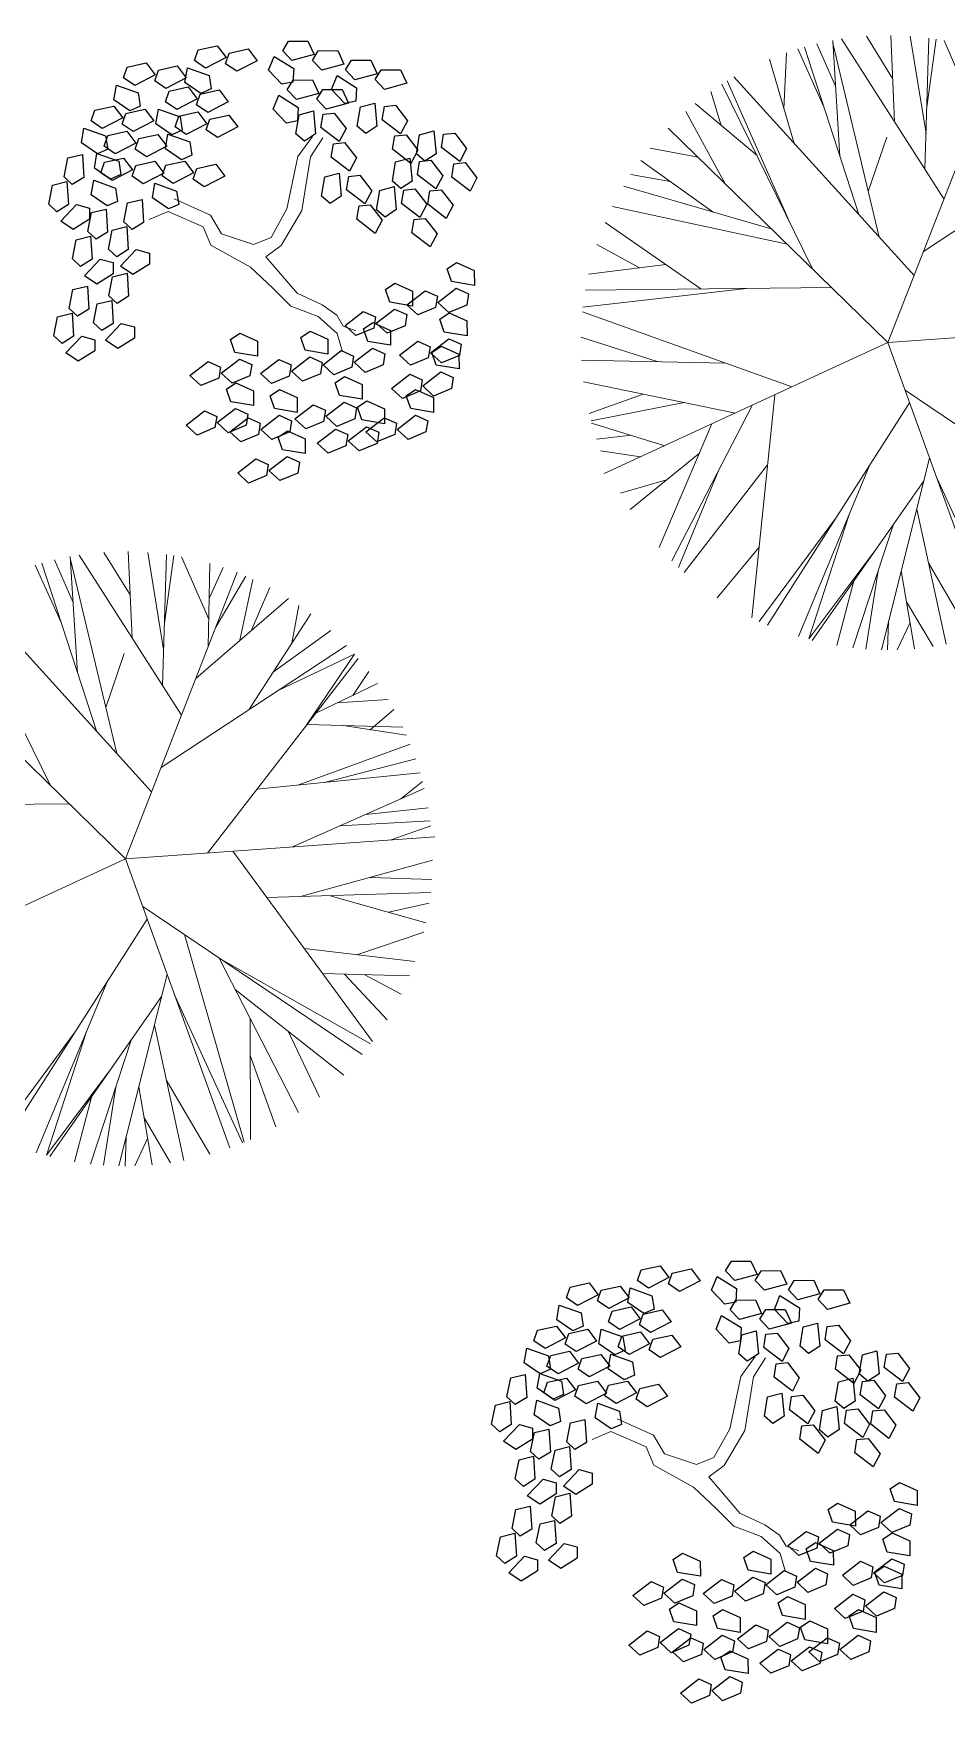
# Model space of a CAD drawing. Header units: millimetres. Extents: x 997 to 4249, y 599 to 1440.
# Drawn here: x 1271.13 to 1282.57, y 940.2 to 961.15 of the extents above; entities that cross this region are included whole.
import ezdxf

# ---------------------------------------------------------------- set-up
doc = ezdxf.new("R2010")
doc.units = ezdxf.units.MM
doc.linetypes.add('Continuo', pattern=[0])
doc.layers.add('cercas existentes', color=18, linetype='Continuous')
doc.layers.add('taludes', color=9, linetype='Continuous')

# ---------------------------------------------------------------- blocks, each defined once
blk = doc.blocks.new('L', base_point=(1.368308775523684, 0.5912675167845717))
at = {"linetype": 'Continuo'}
for p, q in [((1.280916089299289, 0.6500475163375409), (1.31174301821871, 0.6750159968378147)), ((1.31174301821871, 0.6750159968378147), (1.34186187343421, 0.6212700062196056)), ((1.293723648621445, 0.5998346800868539), (1.280916089299289, 0.6500475163375409)), ((1.27527990510628, 0.5667751144922686), (1.306106834025701, 0.5917435949925424)), ((1.322488404633423, 0.5908934065339309), (1.293723648621445, 0.5998346800868539)), ((1.306106834025701, 0.5917435949925424), (1.336225689241201, 0.5379976043743333)), ((1.34186187343421, 0.6212700062196056), (1.322488404633423, 0.5908934065339309)), ((1.288087464428436, 0.5165622782415816), (1.27527990510628, 0.5667751144922686)), ((1.336225689241201, 0.5379976043743333), (1.316852220440414, 0.5076210046886586)), ((1.336982685207903, 0.4891181912847007), (1.355723834733489, 0.547808448240046)), ((1.355723834733489, 0.547808448240046), (1.391149735721709, 0.5543715756204681)), ((1.391149735721709, 0.5543715756204681), (1.404239655361986, 0.5272420425432495)), ((1.316852220440414, 0.5076210046886586), (1.288087464428436, 0.5165622782415816)), ((1.404239655361986, 0.5272420425432495), (1.376269753342036, 0.4836181146925474)), ((1.376269753342036, 0.4836181146925474), (1.336982685207903, 0.4891181912847007))]:
    blk.add_line(p, q, dxfattribs=at)
blk = doc.blocks.new('gtfoods1')
at = {"layer": 'taludes', "lineweight": 5, "extrusion": (-0.01641984845041765, -0.0124598069475162, 0.999787548325991)}
for p, q in [((-642.9865814835302, 297.959914972037, 12.08898227190541), (-643.6683104617371, 300.0591647361964, 12.10394781159123)), ((-643.2772155698858, 299.569057505975, 12.10426295626928), (-643.5106680283172, 300.1001482976228, 12.10704758264851)), ((-643.2230209367199, 298.687983573253, 12.09417266884087), (-643.312441379624, 300.1417444652816, 12.11082151582811)), ((-642.7294293225282, 297.6768748346963, 12.08967819389156), (-643.3102667393014, 300.1063901424654, 12.1104166289489)), ((-641.9190728662384, 298.1567221743612, 12.10896702729315), (-643.2019061249221, 300.1602568735927, 12.11286758353273)), ((-642.5620371456416, 299.6640565316129, 12.11719249381007), (-642.8915900853001, 300.1947732333342, 12.11839416732697)), ((-642.5383185056819, 299.123862741664, 12.1108498927233), (-642.5857480038428, 300.2040726728985, 12.12353300925393)), ((-642.1440106967314, 298.977771689395, 12.1155050896113), (-642.3431369970713, 300.1941323835649, 12.12739361131876)), ((-642.1578454210583, 298.5296382053693, 12.1096930341694), (-642.1072147474163, 300.1696638057876, 12.13096330318869)), ((-642.133852936126, 299.3068011954674, 12.11977242913467), (-642.0164830856495, 300.1563131787129, 12.13228703866627)), ((-641.5783694651448, 299.3579925600686, 12.12953329163565), (-641.9177461685463, 300.1392589001853, 12.13369608988856)), ((-643.797846974107, 298.8528520070263, 12.08678677223954), (-644.1049587525897, 299.9068265050896, 12.09487808093887)), ((-643.9234968865139, 299.2840689566233, 12.09009720286008), (-643.894069663234, 299.9877657323082, 12.09935028540436)), ((-643.4274054386192, 299.3173452779897, 12.09865938490382), (-643.7515941401793, 300.0346008185545, 12.10227388896484)), ((-642.6210617377583, 296.3569269515822, 12.07500816074742), (-641.2204189257545, 299.947967111344, 12.14276456544856)), ((-643.8718303401492, 297.9064851586022, 12.07377766464173), (-644.6371119790249, 299.6340619256348, 12.08273903287859)), ((-642.2934145559095, 297.1969656684994, 12.0908581655538), (-644.5531834718311, 299.6842295839388, 12.08474263125931)), ((-644.710907801536, 299.0774118560303, 12.07458983276464), (-644.8397022234126, 299.5004534539082, 12.07774673521794)), ((-643.5616629366302, 297.2749367236097, 12.07100100474684), (-644.700660763107, 299.594111152639, 12.08119746510328)), ((-644.6601173470888, 298.3470083638031, 12.06632136138338), (-645.1555915841682, 299.2517947638034, 12.06945988005074)), ((-644.2610694470975, 298.6990357580532, 12.07726218508819), (-645.0368683906122, 299.3515896422416, 12.07265340048493)), ((-642.6210617377583, 296.3569269515822, 12.07500816074742), (-645.3745891638571, 299.0443199392655, 12.06327756341932)), ((-642.1753603887282, 297.4996390141794, 12.09656906159737), (-639.8528372053527, 299.0280433790385, 12.15376031422732)), ((-644.9991913295512, 298.6779384576032, 12.06487683592881), (-645.5996772613846, 298.7924221388002, 12.05644160055055)), ((-642.8669002006923, 298.2518853162974, 12.09458650522734), (-642.636051996596, 298.9302078920355, 12.10683136764247)), ((-644.808977138795, 297.9923838713764, 12.05945709523542), (-645.7190715753013, 298.6385849581659, 12.05256355864521)), ((-645.3504717623664, 298.3768653253962, 12.05535552849129), (-645.841983667684, 298.4614655170838, 12.04833758890621)), ((-644.0822742465111, 297.783043933933, 12.06878309273748), (-645.932436277516, 298.3160166532048, 12.04503940489389)), ((-643.882670966831, 297.5882347559184, 12.06963344403008), (-646.0704284283493, 298.0612589368225, 12.03959820686829)), ((-644.9654782653324, 297.0311038263389, 12.04490691549683), (-646.1626725665453, 297.860113513867, 12.03557648461247)), ((-645.7345877113912, 297.2935696911313, 12.03554654000987), (-646.2673529703641, 297.5844057467082, 12.03042128739762)), ((-645.4036599246633, 297.3345272983361, 12.04149191114497), (-646.3714873329275, 297.2147431588669, 12.02410415072415)), ((-644.3587973417564, 297.0373615488656, 12.05494862755557), (-646.4423418172173, 296.8026604247839, 12.017804921081)), ((-643.3291233698997, 297.047982300222, 12.07199167149773), (-646.411389552228, 297.0161897241076, 12.02097435985385)), ((-643.824382956373, 295.8016503917922, 12.04832550111427), (-646.4489509509726, 296.7416654631743, 12.01693622980289)), ((-642.6210617377583, 296.3569269515822, 12.07500816074742), (-638.7463777840608, 296.6318854584297, 12.14207006128282)), ((-645.500752549417, 296.1176027223714, 12.02473145908271), (-646.4675342297032, 296.4269274530559, 12.0127086222852)), ((-642.6210617377583, 296.3569269515822, 12.07500816074742), (-646.1748120544328, 294.717037111918, 11.99620666658475)), ((-642.6210617377583, 296.3569269515822, 12.07500816074742), (-641.3155244304958, 292.737652936851, 12.05134440269)), ((-644.6534250235036, 296.0985800262788, 12.03841033559123), (-646.461945767127, 296.1391817419726, 12.00921438560335)), ((-644.5304901049012, 295.475814911872, 12.03266815513249), (-646.4365119302495, 295.8652565931529, 12.00621831445561)), ((-645.6888932476911, 295.71250185286, 12.01659300938064), (-646.3639941492897, 295.468486516575, 12.00246456959347)), ((-644.0383496501022, 295.7029147545745, 12.04358096540974), (-644.328480369893, 292.9096364115924, 12.00400494593921)), ((-642.4058150300607, 295.760209550609, 12.07110666666667), (-639.6539293775186, 293.9074522777398, 12.09321191045127)), ((-645.1762942127111, 295.6077667212983, 12.02370633979057), (-646.3417781400653, 295.3796702342977, 12.00172256171044)), ((-644.3237162328485, 295.5712314001221, 12.03725319590334), (-645.3300495817484, 293.6257458631196, 11.99648031818518)), ((-642.3490825122071, 295.6029329486439, 12.07007835112589), (-644.1296992398027, 292.8180852556229, 12.00612864387135)), ((-645.4181468087409, 295.0662027899423, 12.01298509694982), (-646.3340393727494, 295.3506844868512, 12.00148842440694)), ((-644.8262983287846, 295.3393132280805, 12.02610885081069), (-645.4889978126162, 293.7931747195869, 11.99595643255481)), ((-645.8372592658275, 295.1963816109051, 12.00772421943888), (-646.2729131880376, 295.1475961880385, 11.9999613415643)), ((-645.7230868058127, 294.9254872147242, 12.00622330320088), (-646.2220516377911, 295.0036985727895, 11.99900334077037)), ((-644.9825821042532, 294.9746888913462, 12.01899803551799), (-645.8515576925599, 294.2684409649669, 11.99592497317938)), ((-644.1294602344904, 294.82573356991, 12.03115279488806), (-645.1728156367167, 293.4782755572596, 11.99722478279888)), ((-642.851220856654, 294.8175989723702, 12.05204437461333), (-643.7400654800706, 292.6761886069178, 12.01075935008594)), ((-642.098686643116, 294.9087733078995, 12.06553975429339), (-642.7026973033173, 292.5104949160416, 12.02573144746903)), ((-645.3961036632927, 294.6386049483219, 12.00801820024382), (-645.9732881855689, 294.4699885533751, 11.99643752997802)), ((-644.740760818295, 294.7649834379802, 12.02035610306792), (-645.2441907844666, 293.5431716319422, 11.99686132864637)), ((-642.1685149801745, 294.6315136187027, 12.06093760337421), (-643.5704850621992, 292.6288072294492, 12.01295393825754)), ((-642.0101995017849, 294.6634649798521, 12.06393586438757), (-641.1545507417841, 292.7998118785767, 12.05476278093583)), ((-643.2635156515214, 294.1727784491081, 12.03723707166826), (-644.2327567173018, 292.8638379206509, 12.00500628632653)), ((-643.1048961968941, 294.2064426686861, 12.04026167142183), (-643.6122552246325, 292.6480847730238, 12.01250817823164)), ((-642.2588314426912, 294.2729040393233, 12.05498515020034), (-641.8899191286885, 292.5795822854091, 12.03994097591494)), ((-642.5509092276766, 294.0852655848116, 12.04784982265689), (-643.0588845155362, 292.5346975767611, 12.02018328913311)), ((-644.2363507794066, 293.7966284149884, 12.01657211934827), (-644.7612434185271, 293.1603457447388, 12.00002198615982)), ((-642.7849571170136, 293.7509294860313, 12.03983932635597), (-643.6122552246325, 292.6480847730238, 12.01250817823164)), ((-652.9811931942129, 292.8528675529112, 12.09865938490382), (-653.3053818971389, 293.5701230907439, 12.10227388896484)), ((-652.5403692404898, 291.4954372496902, 12.08898227190541), (-653.2220982173308, 293.5946870111177, 12.10394781159123)), ((-652.8310033254795, 293.1045797795305, 12.10426295626928), (-653.0644557852768, 293.6356705739099, 12.10704758264851)), ((-652.7768086923136, 292.2235058468082, 12.09417266884087), (-652.8662291352175, 293.6772667388368, 12.11082151582811)), ((-652.2832170808538, 291.2123971096178, 12.08967819389156), (-652.8640544962609, 293.6419124187528, 12.1104166289489)), ((-651.4728606218323, 291.6922444479167, 12.10896702729315), (-652.7556938791497, 293.695779148514, 12.11286758353273)), ((-652.1158249026014, 293.1995788079003, 12.11719249381007), (-652.4453778395277, 293.7302955082555, 12.11839416732697)), ((-652.0921062599095, 292.6593850165852, 12.1108498927233), (-652.1395357621682, 293.7395949478198, 12.12353300925393)), ((-651.6977984523251, 292.5132939643163, 12.1155050896113), (-651.8969247540308, 293.7296546584864, 12.12739361131876)), ((-651.711633178018, 292.0651604816564, 12.1096930341694), (-651.66100250301, 293.7051860807092, 12.13096330318869)), ((-651.6876406917199, 292.8423234703887, 12.11977242913467), (-651.5702708439751, 293.6918354550003, 12.13228703866627)), ((-651.1321572207385, 292.8935148349901, 12.12953329163565), (-651.4715339214081, 293.6747811737407, 12.13369608988856)), ((-651.1390884758753, 292.5479866737128, 12.12511332873802), (-651.1181543410294, 293.5915708558261, 12.13846275745018)), ((-642.1102759072405, 293.5910283619164, 12.04892708330965), (-641.5659096138402, 292.65693268617, 12.04622626950307)), ((-652.1748494947178, 289.8924492265035, 12.07500816074742), (-650.7742066840801, 293.4834893889972, 12.14276456544856)), ((-651.1269755404912, 293.1518264411886, 12.13283758901498), (-650.9504098431989, 293.5394454397508, 12.14056807144786)), ((-651.0425012160563, 292.7956220386177, 12.12978575800128), (-650.6662695943537, 293.4313154752303, 12.14388703791489)), ((-650.7403671147151, 292.6294868705422, 12.13267735674541), (-650.5789937451952, 293.3928063246358, 12.14484048011091)), ((-643.0488370094918, 293.3739785372218, 12.0308078035856), (-643.2615722402159, 292.5634406977892, 12.01721269021144)), ((-642.7428704253557, 293.4993140553684, 12.0373947844313), (-642.896550860303, 292.5195453666397, 12.02266051584882)), ((-642.4531756151937, 293.5012430915235, 12.04217658043905), (-642.2884118096754, 292.5239533990868, 12.03270312362559)), ((-653.1154506935898, 290.810458999897, 12.07100100474684), (-654.2544485200667, 293.1296334275603, 12.08119746510328)), ((-651.8472023142351, 290.7324879475186, 12.0908581655538), (-654.1069712287906, 293.2197518588603, 12.08474263125931)), ((-651.2938616858646, 292.1511711209018, 12.1176261398679), (-650.1340869346482, 293.1534185819576, 12.14916397568097)), ((-650.6017520830505, 292.7492744071037, 12.13644672492652), (-650.3681812222276, 293.2887557665754, 12.14700599966334)), ((-650.6311741225891, 291.7577152376621, 12.12360625525507), (-649.8527511309062, 292.95939568532, 12.15136644720358)), ((-650.0896138751727, 292.5937418821204, 12.14291942639741), (-650.0023310952358, 293.0671356754006, 12.15025254973906)), ((-642.3877199341082, 293.1129953672737, 12.03841306180598), (-642.0559779038504, 292.5512263604999, 12.03686035232535)), ((-650.3219885374579, 292.2350165038306, 12.13463246029654), (-649.6010876778982, 292.7514374533296, 12.15290793114342)), ((-642.6120327105596, 292.8704867841302, 12.03170684491823), (-642.6249988638335, 292.5096147317686, 12.02699654585915)), ((-642.343914580144, 292.8531656733651, 12.0358943763546), (-642.505237095726, 292.511332267175, 12.02898483862233)), ((-652.1748494947178, 289.8924492265035, 12.07500816074742), (-654.9283769208166, 292.579842214187, 12.06327756341932)), ((-651.7291481456878, 291.0351612891009, 12.09656906159737), (-649.4066249623124, 292.5635656539598, 12.15376031422732)), ((-652.4206879576518, 291.7874075925847, 12.09458650522734), (-652.1898397549216, 292.4657301669567, 12.10683136764247)), ((-651.1466405096623, 289.9654138391465, 12.09280410205074), (-649.2599746505889, 292.402702401479, 12.15416405061145)), ((-650.262923352343, 292.0000534334779, 12.13267429105925), (-649.3061905153565, 292.4553925038874, 12.15406167979778)), ((-649.3061905153565, 292.4553925038874, 12.15406167979778), (-649.901192791807, 291.5743449952702, 12.13330974192046)), ((-649.7894487951421, 291.7187014324218, 12.13694398690831), (-649.0164516222203, 292.0884401372571, 12.15424703236051)), ((-649.3283679422461, 291.9392448475212, 12.14726498582523), (-649.1263953266516, 292.2386738280702, 12.15431367017595)), ((-649.5196801505213, 291.8477367186547, 12.14298258469084), (-648.8855648756498, 291.887071208308, 12.15388707834151)), ((-649.108921012081, 291.510170873031, 12.1455217216673), (-648.8135698357446, 291.7632153758407, 12.15352592968724)), ((-649.901192791807, 291.5743449952702, 12.13330974192046), (-648.6985736266249, 291.5397539773583, 12.1526296737761)), ((-649.4459277075255, 291.5612501677374, 12.14062352065162), (-648.6535265541795, 291.4411477970827, 12.15214062206237)), ((-650.0158379352811, 290.8154576360184, 12.12196928693738), (-648.6067825324062, 291.3302166356643, 12.15152584037469)), ((-649.6809169725054, 290.8491135274619, 12.12788924209254), (-648.5381540969483, 291.1466023462763, 12.15036466319137)), ((-650.5285148575131, 290.7639392230908, 12.11290737461455), (-648.4818327174062, 290.9696083722263, 12.14908386919769)), ((-648.724172724458, 290.6439366944383, 12.14104516888379), (-648.4516660235049, 290.8602701752384, 12.14821668441611)), ((-650.0827575049523, 290.040909982125, 12.11121747894675), (-648.4303687289828, 290.7743456776191, 12.14749562706485)), ((-652.8829111241275, 290.5835045751433, 12.07199167149773), (-655.9651773105534, 290.5517119990288, 12.02097435985385)), ((-649.1637453912917, 290.4488262666016, 12.13139436349545), (-648.3809594800546, 290.5293135029822, 12.14525338963482)), ((-649.4853076665822, 290.3060963878036, 12.12433447294534), (-648.3574106168471, 290.3684563357631, 12.14363546502027)), ((-648.8452489555352, 290.1287270657965, 12.13263591656507), (-648.3503468710157, 290.3080080095926, 12.14299814079727)), ((-652.1748494947178, 289.8924492265035, 12.07500816074742), (-648.3001655410203, 290.1674077319849, 12.14207006128282)), ((-650.8319940011177, 289.9877420384685, 12.09824991217639), (-649.0808038274918, 287.6054171812036, 12.09732068403467)), ((-652.1748494947178, 289.8924492265035, 12.07500816074742), (-655.7285998113923, 288.2525593854734, 11.99620666658475)), ((-652.1748494947178, 289.8924492265035, 12.07500816074742), (-650.8693121874553, 286.2731752145041, 12.05134440269)), ((-649.9837229850862, 289.4197581313797, 12.10510287981084), (-648.3277832437777, 289.8767653571069, 12.1379943691516)), ((-649.1102132908227, 289.6608298537881, 12.12245316975373), (-648.336420418369, 289.6335735486448, 12.13482175078824)), ((-650.4049935013527, 289.4068491590767, 12.09802333433964), (-648.3509533195916, 289.4697910342613, 12.13254193988781)), ((-649.611807715319, 289.43115470921, 12.11135299942037), (-648.4116976667665, 289.0923656440277, 12.12684066825522)), ((-651.9596027856542, 289.2957318255305, 12.07110666666667), (-649.207717133112, 287.4429745526611, 12.09321191045127)), ((-648.8788002788249, 289.2242279324928, 12.12081261227697), (-648.3678272093807, 289.3378136202941, 12.13062005194447)), ((-651.9028702691667, 289.1384552221994, 12.07007835112589), (-653.6834869953964, 286.3536075291781, 12.00612864387135)), ((-651.4368035380267, 288.9437476987887, 12.07530618875671), (-650.6882796007367, 286.3436678258329, 12.05519607283778)), ((-649.2751857108597, 288.6913839789977, 12.10766209705819), (-648.4383308206225, 288.9758981702475, 12.12495179244728)), ((-649.9354369579974, 288.7680628769347, 12.09777417512901), (-648.5485768444064, 288.6069985922672, 12.11854379041469)), ((-651.0009623400097, 288.650309656337, 12.07880719757897), (-649.1035796589376, 287.5749141519516, 12.0965664866373)), ((-651.0009623400097, 288.650309656337, 12.07880719757897), (-650.0066577968969, 286.7139180027195, 12.07100480378538)), ((-652.4050086149796, 288.3531212459256, 12.05204437461333), (-653.2938532356643, 286.2117108818391, 12.01075935008594)), ((-651.6524743973437, 288.4442955828208, 12.06553975429339), (-652.2564850602769, 286.0460171909631, 12.02573144746903)), ((-649.7071323618763, 288.4574765547115, 12.09765303062945), (-648.6168906329049, 288.4283981009323, 12.11519604943986)), ((-649.4305501965655, 288.4500996712843, 12.1021034988413), (-648.8966462806338, 287.8783266376952, 12.10374628762621)), ((-649.1853542676045, 288.4435599190742, 12.1060489327559), (-648.7202040574673, 288.1988473320007, 12.11063853226887)), ((-651.7223027357682, 288.1670358922579, 12.06093760337421), (-653.1242728191587, 286.1643295043707, 12.01295393825754)), ((-651.5639872587444, 288.1989872547736, 12.06393586438757), (-650.7083384987436, 286.335334153498, 12.05476278093583)), ((-650.7986836541913, 288.2563752365857, 12.07721989916732), (-649.4409465690924, 287.1850921657183, 12.08616765670734)), ((-650.6124862333609, 287.8937588463475, 12.07575879191277), (-650.6093008768285, 286.3777853311599, 12.05691835500333)), ((-652.8173034084812, 287.7083007267613, 12.03723707166826), (-653.7865444742613, 286.3993601942061, 12.00500628632653)), ((-652.658683952488, 287.7419649436076, 12.04026167142183), (-653.1660429829581, 286.183607050677, 12.01250817823164)), ((-651.8126192010168, 287.8084263169765, 12.05498515020034), (-651.4437068829161, 286.1151045616964, 12.03994097591494)), ((-650.1378758699173, 287.7349840160707, 12.08157475395577), (-649.7446546387398, 286.9094511575004, 12.07774459296296)), ((-652.1046969846361, 287.6207878624648, 12.04784982265689), (-652.6126722738618, 286.0702198516824, 12.02018328913311)), ((-652.3387448739732, 287.2864517609526, 12.03983932635597), (-653.1660429829581, 286.183607050677, 12.01250817823164)), ((-650.6115126229051, 287.4304015591988, 12.07000021247335), (-650.2917288544747, 286.537174260641, 12.06412032461841)), ((-651.6640636614684, 287.1265506368377, 12.04892708330965), (-651.1196973694337, 286.1924549610912, 12.04622626950307)), ((-652.6026247664513, 286.9095008121431, 12.0308078035856), (-652.8153599944435, 286.0989629727105, 12.01721269021144)), ((-652.2966581823152, 287.0348363302896, 12.0373947844313), (-652.4503386186284, 286.0550676415612, 12.02266051584882)), ((-652.0069633707874, 287.0367653664448, 12.04217658043905), (-651.8421995652689, 286.0594756753742, 12.03270312362559)), ((-651.9415076897019, 286.6485176408291, 12.03841306180598), (-651.6097656608099, 286.0867486326893, 12.03686035232535)), ((-652.1658204675191, 286.4060090576857, 12.03170684491823), (-652.1787866194272, 286.045137005324, 12.02699654585915)), ((-651.8977023371035, 286.3886879482866, 12.0358943763546), (-652.0590248526855, 286.0468545420963, 12.02898483862233))]:
    blk.add_line(p, q, dxfattribs=at)
at = {"layer": 'taludes', "linetype": 'Continuo', "lineweight": 5, "extrusion": (-0.01236829873502729, -0.01648888712755284, 0.999787548325991)}
for p, q in [((-650.0151929426165, 298.688918347309, 12.09678196901487), (-649.8337485578381, 298.9393722551813, 12.10315718806451)), ((-649.8563603262578, 298.6839040862023, 12.09866417859934), (-649.7041834344936, 298.9219545656442, 12.10447276939798)), ((-650.1516344868116, 298.0318911250929, 12.08425811089305), (-650.0151929426165, 298.688918347309, 12.09678196901487)), ((-649.9640619375282, 298.0123460089414, 12.08625621146567), (-649.8563603262578, 298.6839040862023, 12.09866417859934)), ((-651.1083349100472, 297.9539937200893, 12.07113812536662), (-651.5649619209739, 298.1573619341104, 12.06884325406784)), ((-651.642004873278, 297.9977923372387, 12.06525847710086), (-651.8768160279069, 297.8974014378091, 12.06069795951651)), ((-651.1998513875378, 297.8085045965015, 12.06760651815261), (-651.642004873278, 297.9977923372387, 12.06525847710086)), ((-650.9712787393951, 297.720139695853, 12.06897682521272), (-651.1083349100472, 297.9539937200893, 12.07113812536662)), ((-650.3507422322257, 297.6735987483462, 12.07588586554662), (-650.1516344868116, 298.0318911250929, 12.08425811089305)), ((-650.2237201882376, 297.5751123609889, 12.07583296993406), (-649.9640619375282, 298.0123460089414, 12.08625621146567)), ((-651.1059114555987, 297.5760117257882, 12.06493427886998), (-651.1998513875378, 297.8085045965015, 12.06760651815261)), ((-650.6082843444469, 297.3038237259038, 12.06660135665625), (-651.1059114555987, 297.5760117257882, 12.06493427886998)), ((-650.5705522933824, 297.5860616632053, 12.07172291547216), (-650.9712787393951, 297.720139695853, 12.06897682521272)), ((-650.5705522933824, 297.5860616632053, 12.07172291547216), (-650.3507422322257, 297.6735987483462, 12.07588586554662)), ((-650.416052580051, 297.4328059371808, 12.07110666681614), (-650.2237201882376, 297.5751123609889, 12.07583296993406)), ((-650.416052580051, 297.4328059371808, 12.07110666681614), (-650.025479888342, 296.9750448479253, 12.06838883817425)), ((-650.6082843444469, 297.3038237259038, 12.06660135665625), (-650.3271895266298, 297.0384715388466, 12.06570246808285)), ((-650.3271895266298, 297.0384715388466, 12.06570246808285), (-650.1028398698045, 296.8154852551966, 12.06480030430191)), ((-650.025479888342, 296.9750448479253, 12.06838883817425), (-649.7120469271365, 296.8300990733255, 12.06987579206073)), ((-650.1028398698045, 296.8154852551966, 12.06480030430191), (-649.7601301340237, 296.6832387797781, 12.0668588808808)), ((-649.7601301340237, 296.6832387797781, 12.0668588808808), (-649.5207793864581, 296.4731063090512, 12.06635428460974)), ((-649.7120469271365, 296.8300990733255, 12.06987579206073), (-649.5278527758244, 296.702856849407, 12.07005591596052)), ((-649.5278527758244, 296.702856849407, 12.07005591596052), (-649.445535540752, 296.5652072721718, 12.06880408584085)), ((-649.445535540752, 296.5652072721718, 12.06880408584085), (-649.2883921206467, 296.5063444592306, 12.06977730708891)), ((-649.5207793864581, 296.4731063090512, 12.06635428460974), (-649.455680012129, 296.2418200849493, 12.06334516138093)), ((-644.4656275053048, 283.4104234807442, 12.09678196892949), (-644.2841831205262, 283.6608773899823, 12.10315718797914)), ((-644.3067948875798, 283.4054092210033, 12.09866417851397), (-644.1546179985476, 283.6434597031771, 12.10447276931261)), ((-644.6020690481337, 282.7533962612599, 12.08425811080768), (-644.4656275053048, 283.4104234807442, 12.09678196892949)), ((-644.4144965015821, 282.7338511451085, 12.0862562113803), (-644.3067948875798, 283.4054092210033, 12.09866417851397)), ((-645.5587694727355, 282.6754988576222, 12.07113812528125), (-646.0153964822962, 282.8788670689114, 12.06884325398247)), ((-646.0924394359663, 282.7192974720397, 12.06525847701549), (-646.327250590595, 282.6189065726101, 12.06069795943114)), ((-645.6502859488601, 282.5300097313025, 12.06760651806724), (-646.0924394359663, 282.7192974720397, 12.06525847701549)), ((-645.4217133007173, 282.441644830654, 12.06897682512735), (-645.5587694727355, 282.6754988576222, 12.07113812528125)), ((-644.8011767949138, 282.395103884513, 12.07588586546125), (-644.6020690481337, 282.7533962612599, 12.08425811080768)), ((-644.6741547509255, 282.2966174930582, 12.07583296984869), (-644.4144965015821, 282.7338511451085, 12.0862562113803)), ((-645.5563460182868, 282.2975168592234, 12.06493427878461), (-645.6502859488601, 282.5300097313025, 12.06760651806724)), ((-645.0209868574366, 282.3075667993724, 12.07172291538679), (-645.4217133007173, 282.441644830654, 12.06897682512735)), ((-645.0587189057692, 282.0253288634369, 12.06660135657088), (-645.5563460182868, 282.2975168592234, 12.06493427878461)), ((-645.0209868574366, 282.3075667993724, 12.07172291538679), (-644.8011767949138, 282.395103884513, 12.07588586546125)), ((-644.8664871427391, 282.154311071982, 12.07110666673076), (-644.6741547509255, 282.2966174930582, 12.07583296984869)), ((-645.0587189057692, 282.0253288634369, 12.06660135657088), (-644.777624086586, 281.7599766736478, 12.06570246799748)), ((-644.8664871427391, 282.154311071982, 12.07110666673076), (-644.4759144496643, 281.6965499827265, 12.06838883808888)), ((-644.777624086586, 281.7599766736478, 12.06570246799748), (-644.5532744324926, 281.5369903899978, 12.06480030421654)), ((-644.4759144496643, 281.6965499827265, 12.06838883808888), (-644.1624814898246, 281.5516042081267, 12.06987579197536)), ((-644.5532744324926, 281.5369903899978, 12.06480030421654), (-644.2105646939799, 281.4047439145793, 12.06685888079543)), ((-644.2105646939799, 281.4047439145793, 12.06685888079543), (-643.9712139464143, 281.1946114438524, 12.06635428452437)), ((-644.1624814898246, 281.5516042081267, 12.06987579197536), (-643.9782873371464, 281.4243619842082, 12.07005591587514)), ((-643.9782873371464, 281.4243619842082, 12.07005591587514), (-643.89597010344, 281.2867124083389, 12.06880408575548)), ((-643.9712139464143, 281.1946114438524, 12.06635428452437), (-643.9061145720852, 280.9633252197505, 12.06334516129556)), ((-643.89597010344, 281.2867124083389, 12.06880408575548), (-643.7388266819689, 281.2278495967635, 12.06977730700353))]:
    blk.add_line(p, q, dxfattribs=at)
at = {"layer": 'taludes', "linetype": 'Continuo', "lineweight": 5, "extrusion": (-0.0123682987350273, -0.01648888712755284, 0.999787548325991), "xscale": 4.693247905292083, "yscale": 4.693247905292083, "zscale": 4.693247905292083, "rotation": 305.0710582407918}
for p in [(-700.5119276826188, -150.6100763730194, 15.20874621538171), (-701.0941744200314, -151.3154701325288, 15.20874621540923), (-700.4933998724466, -151.239872802454, 15.20874621542863), (-701.0957340535498, -151.9922870263078, 15.2087462154541), (-700.2086778543385, -151.4190804166745, 15.2087462152904), (-700.775444306425, -152.146524054207, 15.20874621537937), (-700.6051407458428, -152.4393396768378, 15.20874621549037), (-699.970507007464, -152.010068455807, 15.20874621529351), (-686.9046146658536, -159.500381222672, 15.39203290945744), (-687.4868614002671, -160.2057749713908, 15.39203290932656), (-686.8860868477618, -160.1301776410425, 15.39203290929764), (-687.4884210296847, -160.882591870638, 15.39203290924931), (-686.6013648266487, -160.3093852649608, 15.39203290931663), (-687.1681312817402, -161.0368288996233, 15.39203290945318), (-686.9978277318111, -161.3296445182991, 15.39203290929048), (-686.3631939876992, -160.9003732980833, 15.39203290913186)]:
    blk.add_blockref('L', p, dxfattribs=at)
at = {"layer": 'taludes', "linetype": 'Continuo', "lineweight": 5, "extrusion": (-0.01236829873502729, -0.01648888712755284, 0.999787548325991)}
for p, xscale, yscale, zscale, rotation in [((-699.7065602644503, -149.9459084160863, 15.2087462153898), 4.693247904986873, 4.693247904986873, 4.693247904986873, 292.8731664010561), ((-698.9316843208065, -149.665606210284, 15.20874621526389), 4.693247904986873, 4.693247904986873, 4.693247904986873, 292.8731664010561), ((-699.3683819122923, -150.3017340419682, 15.20874621550664), 4.693247904986873, 4.693247904986873, 4.693247904986873, 292.8731664010561), ((-701.0547999816839, -152.7550262630376, 15.20874621535962), 4.693247905007419, 4.693247905007419, 4.693247905007419, 11.23182489907098), ((-700.1177052943491, -152.7565758487645, 15.20874621534055), 4.693247905007419, 4.693247905007419, 4.693247905007419, 11.23182489907098), ((-700.4067150723652, -153.1244286962919, 15.20874621526795), 4.693247905007419, 4.693247905007419, 4.693247905007419, 11.23182489907098), ((-700.0142108722114, -154.0357224500981, 15.20874621531157), 4.693247905007419, 4.693247905007419, 4.693247905007419, 11.23182489907098), ((-699.7129388504057, -153.6097030357156, 15.20874621529803), 4.693247905007419, 4.693247905007419, 4.693247905007419, 11.23182489907098), ((-686.0992472482352, -158.8362132593197, 15.39203290935456), 4.693247904986873, 4.693247904986873, 4.693247904986873, 292.8731664010561), ((-685.3243713040421, -158.5559110565232, 15.39203290924793), 4.693247904986873, 4.693247904986873, 4.693247904986873, 292.8731664010561), ((-685.7610688870608, -159.1920388835678, 15.39203290916015), 4.693247904986873, 4.693247904986873, 4.693247904986873, 292.8731664010561), ((-687.4474869578198, -161.6453311005355, 15.39203290920617), 4.693247905007419, 4.693247905007419, 4.693247905007419, 11.23182489907098), ((-686.5103922721222, -161.6468807011455, 15.39203290951526), 4.693247905007419, 4.693247905007419, 4.693247905007419, 11.23182489907098), ((-686.7994020547833, -162.0147335436195, 15.39203290929577), 4.693247905007419, 4.693247905007419, 4.693247905007419, 11.23182489907098), ((-686.1056258270876, -162.5000078736175, 15.39203290928099), 4.693247905007419, 4.693247905007419, 4.693247905007419, 11.23182489907098), ((-686.4068978518967, -162.9260273022103, 15.39203290928859), 4.693247905007419, 4.693247905007419, 4.693247905007419, 11.23182489907098)]:
    blk.add_blockref('L', p, dxfattribs=dict(at, xscale=xscale, yscale=yscale, zscale=zscale, rotation=rotation))
at = {"layer": 'taludes', "linetype": 'Continuo', "lineweight": 5, "extrusion": (-0.01236829873502729, -0.01648888712755283, 0.999787548325991), "xscale": 4.693247905158423, "yscale": 4.693247905158423, "zscale": 4.693247905158423, "rotation": 240.0875733262941}
for p in [(-698.503931802931, -150.0739392629151, 15.20874621537143), (-699.061164114944, -150.6134598999129, 15.2087462153409), (-697.7025323327948, -149.9070494946976, 15.20874621532383), (-697.7377204810417, -150.360410180871, 15.20874621543638), (-698.33544750187, -151.0437540455488, 15.20874621533352), (-697.682175625502, -150.7663491821031, 15.20874621536127), (-685.4538511000956, -159.5037647458774, 15.39203290927658), (-684.8966187738746, -158.9642441084704, 15.39203290927733), (-684.0952193187663, -158.7973543327421, 15.39203290922429), (-684.1304074604558, -159.2507150208267, 15.3920329093336), (-684.728134480737, -159.9340588919264, 15.39203290921364), (-684.0748625997237, -159.6566540301163, 15.39203290929654)]:
    blk.add_blockref('L', p, dxfattribs=at)
at = {"layer": 'taludes', "linetype": 'Continuo', "lineweight": 5, "extrusion": (-0.01236829873502729, -0.01648888712755284, 0.9997875483259911), "xscale": 4.693247904105663, "yscale": 4.693247904105663, "zscale": 4.693247904105663, "rotation": 135.1959007807611}
for p in [(-696.9199318630853, -151.0223258894188, 15.20874621533231), (-697.3841123669678, -151.6943881370223, 15.20874621535671), (-696.6144831934176, -151.5827208618592, 15.20874621538059), (-698.5623174027605, -153.3622290466114, 15.20874621533033), (-697.8715385686068, -152.8114267801112, 15.20874621535989), (-697.3101889950749, -152.2523757690352, 15.20874621539206), (-696.4454190869492, -151.9747986892212, 15.20874621528854), (-698.2293858133173, -153.8866895993116, 15.20874621536869), (-697.1869265296149, -153.0065117795478, 15.20874621533952), (-697.7409408153884, -153.626248872909, 15.20874621545833), (-696.7797907292289, -153.0834997968319, 15.20874621529542), (-696.3759327553927, -152.602098986233, 15.20874621532258), (-697.3518039475841, -153.9795783689691, 15.20874621535975), (-683.312618847959, -159.9126307368848, 15.39203290929898), (-683.7767993537589, -160.5846929739717, 15.39203290932), (-683.0071701670927, -160.4730257060466, 15.3920329093437), (-684.955004382446, -162.2525338953089, 15.39203290934369), (-684.2642255431041, -161.701731623207, 15.39203290934323), (-683.7028759714813, -161.142680608442, 15.39203290929926), (-682.8381060628124, -160.8651035452901, 15.39203290943257), (-684.6220727921852, -162.7769944422734, 15.39203290922111), (-683.5796135120337, -161.8968166234696, 15.39203290921169), (-684.1336277983561, -162.5165537035799, 15.39203290916413), (-683.1724777078215, -161.9738046447046, 15.3920329093986), (-682.7686197350815, -161.4924038383422, 15.39203290942768), (-683.7444909308208, -162.8698832152088, 15.39203290927979)]:
    blk.add_blockref('L', p, dxfattribs=at)

msp = doc.modelspace()

# ---------------------------------------------------------------- block references
at = {"layer": 'cercas existentes', "color": 1}
msp.add_blockref('gtfoods1', (1924.453969422014, 660.9214954393885), dxfattribs=at)

doc.saveas('drawing.dxf')
